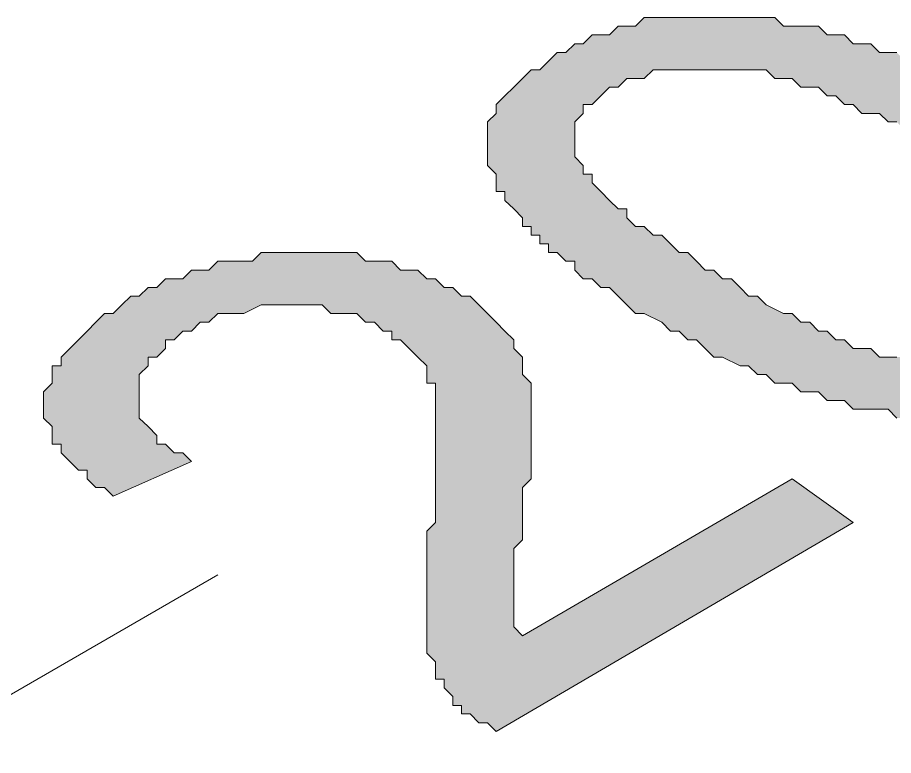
# Model space of a CAD drawing. Header units: inches. Extents: x -430764 to 256483, y 7374 to 217374.
# Drawn here: x 96978 to 99052, y 81352 to 83099 of the extents above; entities that cross this region are included whole.
import ezdxf

# ---------------------------------------------------------------- set-up
doc = ezdxf.new("R2010")
doc.units = ezdxf.units.IN
doc.header["$MEASUREMENT"] = 0
doc.layers.add('Background Stuff', color=252, linetype='Continuous', lineweight=5)
doc.layers.add('Layer 1', color=7, linetype='Continuous')

# ---------------------------------------------------------------- blocks, each defined once
blk = doc.blocks.new('block 3')
at = {"layer": 'Layer 1'}
h = blk.add_hatch(color=255, dxfattribs=at)
h.dxf.hatch_style = 2
h.paths.add_polyline_path([(616.205, -518.423), (616.309, -518.525), (616.41, -518.629), (616.514, -518.629), (616.617, -518.731), (616.823, -518.835), (616.927, -518.835), (617.029, -518.938), (617.133, -518.938), (617.236, -519.042), (617.339, -519.042), (617.442, -519.145), (617.545, -519.145), (617.647, -519.247), (617.751, -519.247), (617.855, -519.247), (617.958, -519.35), (618.061, -519.35), (618.163, -519.35), (618.266, -519.35), (618.369, -519.453), (618.474, -519.453), (618.576, -519.453), (618.679, -519.453), (618.782, -519.453), (618.987, -519.453), (619.092, -519.453), (619.194, -519.453), (619.297, -519.453), (619.504, -519.453), (619.606, -519.453), (619.709, -519.453), (619.813, -519.35), (619.915, -519.35), (620.019, -519.35), (620.122, -519.247), (620.225, -519.145), (620.327, -519.145), (620.327, -519.042), (620.432, -519.042), (620.432, -518.938), (620.535, -518.938), (620.535, -518.835), (620.535, -518.731), (620.535, -518.629), (620.535, -518.525), (620.535, -518.423), (620.535, -518.32), (620.432, -518.216), (620.327, -518.113), (620.225, -518.01), (620.225, -517.907), (620.122, -517.907), (620.122, -517.804), (620.019, -517.804), (619.915, -517.701), (619.813, -517.597), (619.709, -517.495), (619.606, -517.495), (619.504, -517.392), (619.4, -517.289), (619.297, -517.289), (619.194, -517.186), (619.092, -517.083), (618.987, -517.083), (618.782, -516.979), (618.679, -516.876), (618.474, -516.772), (618.369, -516.772), (618.266, -516.67), (618.163, -516.567), (618.061, -516.567), (617.958, -516.465), (617.751, -516.465), (617.647, -516.361), (617.545, -516.361), (617.442, -516.258), (617.339, -516.258), (617.236, -516.154), (617.133, -516.154), (617.029, -516.154), (616.927, -516.052), (616.823, -516.052), (616.72, -516.052), (616.617, -515.948), (616.514, -515.948), (616.41, -515.948), (616.309, -515.948), (616.205, -515.948), (616.102, -515.948), (615.999, -515.948), (615.896, -515.948), (615.688, -515.948), (615.586, -515.948), (615.483, -515.948), (615.381, -515.948), (615.278, -515.948), (615.174, -516.052), (615.07, -516.052), (614.968, -516.052), (614.865, -516.154), (614.762, -516.154), (614.659, -516.258), (614.557, -516.361), (614.452, -516.361), (614.452, -516.465), (614.35, -516.567), (614.35, -516.67), (614.35, -516.772), (614.35, -516.876), (614.35, -516.979), (614.452, -517.083), (614.452, -517.186), (614.557, -517.186), (614.557, -517.289), (614.659, -517.392), (614.762, -517.495), (614.865, -517.597), (614.968, -517.597), (614.968, -517.701), (615.07, -517.804), (615.174, -517.804), (615.278, -517.907), (615.381, -517.907), (615.483, -518.01), (615.586, -518.113), (615.688, -518.113), (615.792, -518.216), (615.896, -518.32), (615.999, -518.32), (616.102, -518.423)])
h.paths.add_polyline_path([(615.381, -518.938), (615.174, -518.835), (615.07, -518.835), (614.968, -518.731), (614.865, -518.629), (614.762, -518.525), (614.659, -518.525), (614.557, -518.423), (614.452, -518.423), (614.35, -518.32), (614.35, -518.216), (614.247, -518.216), (614.144, -518.113), (614.04, -518.113), (614.04, -518.01), (613.938, -518.01), (613.938, -517.907), (613.834, -517.907), (613.834, -517.804), (613.731, -517.804), (613.731, -517.701), (613.628, -517.597), (613.524, -517.495), (613.524, -517.392), (613.422, -517.392), (613.422, -517.289), (613.422, -517.186), (613.319, -517.083), (613.319, -516.979), (613.319, -516.876), (613.319, -516.772), (613.319, -516.67), (613.319, -516.567), (613.422, -516.465), (613.422, -516.361), (613.524, -516.258), (613.628, -516.154), (613.731, -516.052), (613.834, -515.948), (613.938, -515.948), (614.04, -515.846), (614.144, -515.743), (614.247, -515.743), (614.35, -515.64), (614.452, -515.64), (614.557, -515.536), (614.659, -515.536), (614.762, -515.536), (614.865, -515.434), (614.968, -515.434), (615.07, -515.434), (615.174, -515.33), (615.278, -515.33), (615.381, -515.33), (615.483, -515.33), (615.586, -515.33), (615.792, -515.33), (615.896, -515.33), (615.999, -515.33), (616.102, -515.33), (616.309, -515.33), (616.41, -515.33), (616.514, -515.33), (616.617, -515.33), (616.72, -515.33), (616.823, -515.434), (617.029, -515.434), (617.133, -515.434), (617.236, -515.434), (617.339, -515.536), (617.442, -515.536), (617.545, -515.536), (617.647, -515.64), (617.855, -515.64), (617.958, -515.743), (618.061, -515.743), (618.163, -515.743), (618.266, -515.846), (618.369, -515.846), (618.474, -515.846), (618.576, -515.948), (618.679, -515.948), (618.679, -516.052), (618.782, -516.052), (618.886, -516.154), (618.987, -516.154), (619.092, -516.258), (619.297, -516.258), (619.4, -516.361), (619.504, -516.361), (619.606, -516.465), (619.709, -516.567), (619.813, -516.567), (619.915, -516.67), (620.019, -516.772), (620.122, -516.772), (620.225, -516.876), (620.327, -516.876), (620.432, -516.979), (620.535, -517.083), (620.638, -517.186), (620.74, -517.186), (620.74, -517.289), (620.843, -517.289), (620.946, -517.392), (621.051, -517.495), (621.153, -517.597), (621.256, -517.701), (621.359, -517.804), (621.359, -517.907), (621.463, -518.01), (621.463, -518.113), (621.564, -518.216), (621.564, -518.32), (621.564, -518.423), (621.564, -518.525), (621.564, -518.629), (621.564, -518.731), (621.564, -518.835), (621.564, -518.938), (621.463, -518.938), (621.463, -519.042), (621.463, -519.145), (621.359, -519.145), (621.359, -519.247), (621.256, -519.35), (621.153, -519.35), (621.051, -519.453), (620.946, -519.556), (620.843, -519.556), (620.843, -519.66), (620.74, -519.66), (620.638, -519.763), (620.535, -519.763), (620.432, -519.866), (620.327, -519.866), (620.225, -519.866), (620.122, -519.969), (619.915, -519.969), (619.813, -519.969), (619.709, -520.072), (619.606, -520.072), (619.504, -520.072), (619.4, -520.072), (619.297, -520.072), (619.194, -520.072), (618.987, -520.072), (618.886, -520.072), (618.782, -520.072), (618.679, -520.072), (618.576, -520.072), (618.474, -520.072), (618.369, -520.072), (618.266, -520.072), (618.163, -520.072), (618.061, -519.969), (617.958, -519.969), (617.855, -519.969), (617.751, -519.969), (617.647, -519.969), (617.545, -519.866), (617.442, -519.866), (617.339, -519.866), (617.236, -519.763), (617.133, -519.763), (617.029, -519.763), (616.927, -519.66), (616.823, -519.66), (616.72, -519.66), (616.617, -519.556), (616.514, -519.556), (616.41, -519.453), (616.309, -519.453), (616.102, -519.35), (615.999, -519.35), (615.896, -519.247), (615.792, -519.145), (615.688, -519.145), (615.586, -519.042), (615.483, -519.042)])
h = blk.add_hatch(color=255, dxfattribs=at)
h.dxf.hatch_style = 2
h.paths.add_polyline_path([(616.927, -520.793), (617.647, -521.309), (613.422, -523.782), (613.319, -523.68), (613.215, -523.68), (613.111, -523.576), (613.009, -523.576), (613.009, -523.475), (612.906, -523.475), (612.906, -523.37), (612.804, -523.268), (612.804, -523.164), (612.701, -523.164), (612.701, -523.062), (612.701, -522.958), (612.598, -522.855), (612.598, -522.751), (612.598, -522.649), (612.598, -522.546), (612.598, -522.443), (612.598, -522.34), (612.598, -522.237), (612.598, -522.133), (612.598, -522.03), (612.598, -521.927), (612.598, -521.824), (612.598, -521.722), (612.598, -521.618), (612.598, -521.515), (612.598, -521.411), (612.701, -521.309), (612.701, -521.205), (612.701, -521.103), (612.701, -520.999), (612.701, -520.896), (612.701, -520.793), (612.701, -520.69), (612.701, -520.587), (612.701, -520.484), (612.701, -520.381), (612.701, -520.278), (612.701, -520.174), (612.701, -520.072), (612.701, -519.969), (612.701, -519.866), (612.701, -519.763), (612.701, -519.66), (612.598, -519.66), (612.598, -519.556), (612.598, -519.453), (612.493, -519.35), (612.391, -519.247), (612.288, -519.145), (612.185, -519.145), (612.185, -519.042), (612.083, -519.042), (611.979, -518.938), (611.875, -518.938), (611.772, -518.835), (611.67, -518.835), (611.566, -518.835), (611.463, -518.835), (611.36, -518.731), (611.257, -518.731), (611.051, -518.731), (610.948, -518.731), (610.845, -518.731), (610.742, -518.731), (610.638, -518.731), (610.432, -518.835), (610.329, -518.835), (610.227, -518.835), (610.124, -518.835), (610.02, -518.938), (609.916, -518.938), (609.813, -519.042), (609.711, -519.042), (609.607, -519.145), (609.506, -519.145), (609.506, -519.247), (609.402, -519.35), (609.298, -519.35), (609.298, -519.453), (609.195, -519.556), (609.195, -519.66), (609.195, -519.763), (609.195, -519.866), (609.195, -519.969), (609.195, -520.072), (609.298, -520.174), (609.402, -520.278), (609.402, -520.381), (609.506, -520.381), (609.607, -520.484), (609.711, -520.484), (609.813, -520.587), (608.886, -520.999), (608.783, -520.896), (608.68, -520.896), (608.577, -520.793), (608.577, -520.69), (608.475, -520.69), (608.371, -520.587), (608.268, -520.484), (608.268, -520.381), (608.165, -520.381), (608.165, -520.278), (608.165, -520.174), (608.062, -520.072), (608.062, -519.969), (608.062, -519.866), (608.062, -519.763), (608.165, -519.66), (608.165, -519.556), (608.165, -519.453), (608.268, -519.453), (608.268, -519.35), (608.371, -519.247), (608.475, -519.145), (608.577, -519.042), (608.68, -518.938), (608.783, -518.835), (608.886, -518.835), (608.989, -518.731), (609.093, -518.629), (609.195, -518.629), (609.298, -518.525), (609.402, -518.525), (609.506, -518.423), (609.607, -518.423), (609.711, -518.423), (609.813, -518.32), (609.916, -518.32), (610.02, -518.32), (610.124, -518.216), (610.227, -518.216), (610.432, -518.216), (610.535, -518.216), (610.638, -518.113), (610.742, -518.113), (610.845, -518.113), (610.948, -518.113), (611.051, -518.113), (611.257, -518.113), (611.36, -518.113), (611.463, -518.113), (611.566, -518.113), (611.772, -518.113), (611.875, -518.216), (611.979, -518.216), (612.083, -518.216), (612.185, -518.216), (612.288, -518.32), (612.391, -518.32), (612.493, -518.32), (612.598, -518.423), (612.701, -518.423), (612.804, -518.525), (612.906, -518.525), (613.009, -518.629), (613.111, -518.629), (613.215, -518.731), (613.319, -518.835), (613.422, -518.938), (613.524, -519.042), (613.628, -519.145), (613.628, -519.247), (613.731, -519.35), (613.731, -519.453), (613.731, -519.556), (613.834, -519.66), (613.834, -519.763), (613.834, -519.866), (613.834, -519.969), (613.834, -520.072), (613.834, -520.174), (613.834, -520.278), (613.834, -520.381), (613.834, -520.484), (613.834, -520.587), (613.834, -520.69), (613.834, -520.793), (613.731, -520.896), (613.731, -520.999), (613.731, -521.103), (613.731, -521.205), (613.731, -521.309), (613.731, -521.411), (613.731, -521.515), (613.628, -521.618), (613.628, -521.722), (613.628, -521.824), (613.628, -521.927), (613.628, -522.03), (613.628, -522.133), (613.628, -522.237), (613.628, -522.34), (613.628, -522.443), (613.628, -522.546), (613.731, -522.649)])
at = {"layer": 'Layer 1', "color": 255, "lineweight": 0}
for points in [[(615.381, -518.938), (615.174, -518.835), (615.07, -518.835), (614.968, -518.731), (614.865, -518.629), (614.762, -518.525), (614.659, -518.525), (614.557, -518.423), (614.452, -518.423), (614.35, -518.32), (614.35, -518.216), (614.247, -518.216), (614.144, -518.113), (614.04, -518.113), (614.04, -518.01), (613.938, -518.01), (613.938, -517.907), (613.834, -517.907), (613.834, -517.804), (613.731, -517.804), (613.731, -517.701), (613.628, -517.597), (613.524, -517.495), (613.524, -517.392), (613.422, -517.392), (613.422, -517.289), (613.422, -517.186), (613.319, -517.083), (613.319, -516.979), (613.319, -516.876), (613.319, -516.772), (613.319, -516.67), (613.319, -516.567), (613.422, -516.465), (613.422, -516.361), (613.524, -516.258), (613.628, -516.154), (613.731, -516.052), (613.834, -515.948), (613.938, -515.948), (614.04, -515.846), (614.144, -515.743), (614.247, -515.743), (614.35, -515.64), (614.452, -515.64), (614.557, -515.536), (614.659, -515.536), (614.762, -515.536), (614.865, -515.434), (614.968, -515.434), (615.07, -515.434), (615.174, -515.33), (615.278, -515.33), (615.381, -515.33), (615.483, -515.33), (615.586, -515.33), (615.792, -515.33), (615.896, -515.33), (615.999, -515.33), (616.102, -515.33), (616.309, -515.33), (616.41, -515.33), (616.514, -515.33), (616.617, -515.33), (616.72, -515.33), (616.823, -515.434), (617.029, -515.434), (617.133, -515.434), (617.236, -515.434), (617.339, -515.536), (617.442, -515.536), (617.545, -515.536), (617.647, -515.64), (617.855, -515.64), (617.958, -515.743), (618.061, -515.743), (618.163, -515.743)], [(618.163, -520.072), (618.061, -519.969), (617.958, -519.969), (617.855, -519.969), (617.751, -519.969), (617.647, -519.969), (617.545, -519.866), (617.442, -519.866), (617.339, -519.866), (617.236, -519.763), (617.133, -519.763), (617.029, -519.763), (616.927, -519.66), (616.823, -519.66), (616.72, -519.66), (616.617, -519.556), (616.514, -519.556), (616.41, -519.453), (616.309, -519.453), (616.102, -519.35), (615.999, -519.35), (615.896, -519.247), (615.792, -519.145), (615.688, -519.145), (615.586, -519.042), (615.483, -519.042), (615.381, -518.938)], [(616.205, -518.423), (616.309, -518.525), (616.41, -518.629), (616.514, -518.629), (616.617, -518.731), (616.823, -518.835), (616.927, -518.835), (617.029, -518.938), (617.133, -518.938), (617.236, -519.042), (617.339, -519.042), (617.442, -519.145), (617.545, -519.145), (617.647, -519.247), (617.751, -519.247), (617.855, -519.247), (617.958, -519.35), (618.061, -519.35), (618.163, -519.35)], [(618.163, -516.567), (618.061, -516.567), (617.958, -516.465), (617.751, -516.465), (617.647, -516.361), (617.545, -516.361), (617.442, -516.258), (617.339, -516.258), (617.236, -516.154), (617.133, -516.154), (617.029, -516.154), (616.927, -516.052), (616.823, -516.052), (616.72, -516.052), (616.617, -515.948), (616.514, -515.948), (616.41, -515.948), (616.309, -515.948), (616.205, -515.948), (616.102, -515.948), (615.999, -515.948), (615.896, -515.948), (615.688, -515.948), (615.586, -515.948), (615.483, -515.948), (615.381, -515.948), (615.278, -515.948), (615.174, -516.052), (615.07, -516.052), (614.968, -516.052), (614.865, -516.154), (614.762, -516.154), (614.659, -516.258), (614.557, -516.361), (614.452, -516.361), (614.452, -516.465), (614.35, -516.567), (614.35, -516.67), (614.35, -516.772), (614.35, -516.876), (614.35, -516.979), (614.452, -517.083), (614.452, -517.186), (614.557, -517.186), (614.557, -517.289), (614.659, -517.392), (614.762, -517.495), (614.865, -517.597), (614.968, -517.597), (614.968, -517.701), (615.07, -517.804), (615.174, -517.804), (615.278, -517.907), (615.381, -517.907), (615.483, -518.01), (615.586, -518.113), (615.688, -518.113), (615.792, -518.216), (615.896, -518.32), (615.999, -518.32), (616.102, -518.423), (616.205, -518.423)], [(616.927, -520.793), (617.647, -521.309), (613.422, -523.782), (613.319, -523.68), (613.215, -523.68), (613.111, -523.576), (613.009, -523.576), (613.009, -523.475), (612.906, -523.475), (612.906, -523.37), (612.804, -523.268), (612.804, -523.164), (612.701, -523.164), (612.701, -523.062), (612.701, -522.958), (612.598, -522.855), (612.598, -522.751), (612.598, -522.649), (612.598, -522.546), (612.598, -522.443), (612.598, -522.34), (612.598, -522.237), (612.598, -522.133), (612.598, -522.03), (612.598, -521.927), (612.598, -521.824), (612.598, -521.722), (612.598, -521.618), (612.598, -521.515), (612.598, -521.411), (612.701, -521.309), (612.701, -521.205), (612.701, -521.103), (612.701, -520.999), (612.701, -520.896), (612.701, -520.793), (612.701, -520.69), (612.701, -520.587), (612.701, -520.484), (612.701, -520.381), (612.701, -520.278), (612.701, -520.174), (612.701, -520.072), (612.701, -519.969), (612.701, -519.866), (612.701, -519.763), (612.701, -519.66), (612.598, -519.66), (612.598, -519.556), (612.598, -519.453), (612.493, -519.35), (612.391, -519.247), (612.288, -519.145), (612.185, -519.145), (612.185, -519.042), (612.083, -519.042), (611.979, -518.938), (611.875, -518.938), (611.772, -518.835), (611.67, -518.835), (611.566, -518.835), (611.463, -518.835), (611.36, -518.731), (611.257, -518.731), (611.051, -518.731), (610.948, -518.731), (610.845, -518.731), (610.742, -518.731), (610.638, -518.731), (610.432, -518.835), (610.329, -518.835), (610.227, -518.835), (610.124, -518.835), (610.02, -518.938), (609.916, -518.938), (609.813, -519.042), (609.711, -519.042), (609.607, -519.145), (609.506, -519.145), (609.506, -519.247), (609.402, -519.35), (609.298, -519.35), (609.298, -519.453), (609.195, -519.556), (609.195, -519.66), (609.195, -519.763), (609.195, -519.866), (609.195, -519.969), (609.195, -520.072), (609.298, -520.174), (609.402, -520.278), (609.402, -520.381), (609.506, -520.381), (609.607, -520.484), (609.711, -520.484), (609.813, -520.587), (608.886, -520.999), (608.783, -520.896), (608.68, -520.896), (608.577, -520.793), (608.577, -520.69), (608.475, -520.69), (608.371, -520.587), (608.268, -520.484), (608.268, -520.381), (608.165, -520.381), (608.165, -520.278), (608.165, -520.174), (608.062, -520.072), (608.062, -519.969), (608.062, -519.866), (608.062, -519.763), (608.165, -519.66), (608.165, -519.556), (608.165, -519.453), (608.268, -519.453), (608.268, -519.35), (608.371, -519.247), (608.475, -519.145), (608.577, -519.042), (608.68, -518.938), (608.783, -518.835), (608.886, -518.835), (608.989, -518.731), (609.093, -518.629), (609.195, -518.629), (609.298, -518.525), (609.402, -518.525), (609.506, -518.423), (609.607, -518.423), (609.711, -518.423), (609.813, -518.32), (609.916, -518.32), (610.02, -518.32), (610.124, -518.216), (610.227, -518.216), (610.432, -518.216), (610.535, -518.216), (610.638, -518.113), (610.742, -518.113), (610.845, -518.113), (610.948, -518.113), (611.051, -518.113), (611.257, -518.113), (611.36, -518.113), (611.463, -518.113), (611.566, -518.113), (611.772, -518.113), (611.875, -518.216), (611.979, -518.216), (612.083, -518.216), (612.185, -518.216), (612.288, -518.32), (612.391, -518.32), (612.493, -518.32), (612.598, -518.423), (612.701, -518.423), (612.804, -518.525), (612.906, -518.525), (613.009, -518.629), (613.111, -518.629), (613.215, -518.731), (613.319, -518.835), (613.422, -518.938), (613.524, -519.042), (613.628, -519.145), (613.628, -519.247), (613.731, -519.35), (613.731, -519.453), (613.731, -519.556), (613.834, -519.66), (613.834, -519.763), (613.834, -519.866), (613.834, -519.969), (613.834, -520.072), (613.834, -520.174), (613.834, -520.278), (613.834, -520.381), (613.834, -520.484), (613.834, -520.587), (613.834, -520.69), (613.834, -520.793), (613.731, -520.896), (613.731, -520.999), (613.731, -521.103), (613.731, -521.205), (613.731, -521.309), (613.731, -521.411), (613.731, -521.515), (613.628, -521.618), (613.628, -521.722), (613.628, -521.824), (613.628, -521.927), (613.628, -522.03), (613.628, -522.133), (613.628, -522.237), (613.628, -522.34), (613.628, -522.443), (613.628, -522.546), (613.731, -522.649), (616.927, -520.793)]]:
    blk.add_lwpolyline(points, dxfattribs=at)
at = {"layer": 'Layer 1', "color": 5, "lineweight": 0}
blk.add_lwpolyline([(583.735, -537.184), (610.124, -521.927)], dxfattribs=at)
blk = doc.blocks.new('Isometric')
at = {"layer": 'Layer 1', "xscale": 200, "yscale": 200, "zscale": 200}
blk.add_blockref('block 3', (-56424.1, 145184.8), dxfattribs=at)

msp = doc.modelspace()

# ---------------------------------------------------------------- block references
at = {"layer": 'Background Stuff'}
msp.add_blockref('Isometric', (31851.58203, 40980.31673), dxfattribs=at)

doc.saveas('drawing.dxf')
